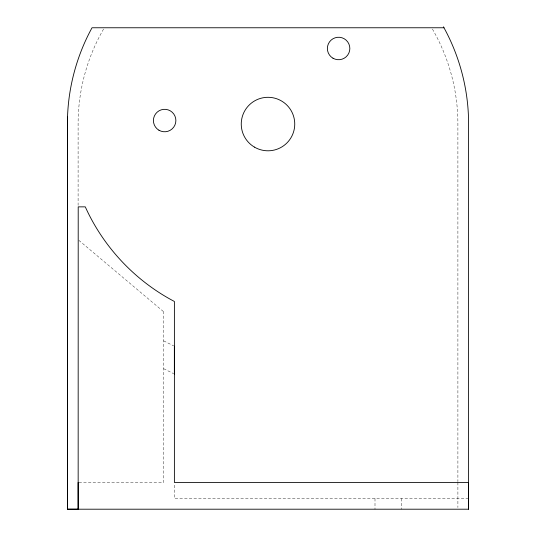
<?xml version="1.0" encoding="UTF-8"?>
<svg xmlns="http://www.w3.org/2000/svg" width="536" height="536" viewBox="0 0 536 536"><rect width="100%" height="100%" fill="white"/><g stroke="black" fill="none" stroke-linecap="round" stroke-linejoin="round"><path stroke-width="0.4" stroke-dasharray="2.68 2.01" d="M103.542 29.105C86.926 57.801 78.055 90.912 78.102 124.077L78.102 205.288M78.953 482.454L163.688 482.454L163.688 311.771M468.598 498.5L174.388 498.5L174.388 484.055M163.668 340.869L173.657 345.861M163.668 368.688L173.657 373.679M78.839 240.329L163.688 311.771M432.458 29.105C449.074 57.801 457.945 90.912 457.898 124.077L457.898 481.569M457.898 482.407L457.898 507.525M401.712 498.5L401.705 509.2M375.006 498.5L374.992 509.2"/><path stroke-width="0.8" d="M67.523 117.049L67.402 509.2L78.156 509.2L78.209 206.863L85.291 206.856C103.415 247.109 135.293 280.958 174.388 301.466L174.388 482.454L468.598 482.454L468.598 509.2L67.402 509.2L67.523 117.049C68.588 85.921 77.05 55.074 92.025 27.765L443.976 27.765M443.446 26.8C458.749 54.35 467.399 85.552 468.477 117.049L468.598 509.2M78.122 482.454L78.156 509.2M174.368 346.216L174.368 374.034M158.944 130.221A11.236 11.236 0 0 0 175.875 120.64A11.236 11.236 0 0 0 159.112 110.764A11.236 11.236 0 0 0 158.944 130.221M254.426 147.099A26.746 26.746 0 0 0 294.746 124.285A26.746 26.746 0 0 0 254.828 100.775A26.746 26.746 0 0 0 254.426 147.099M332.977 58.21A11.236 11.236 0 0 0 349.841 48.495A11.236 11.236 0 0 0 332.997 38.753A11.236 11.236 0 0 0 332.977 58.21"/></g></svg>
